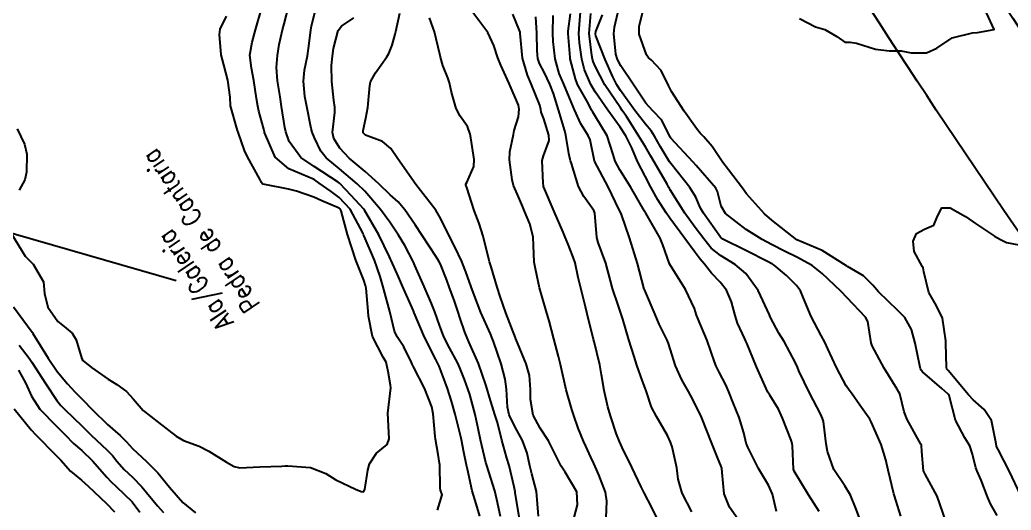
# Model space of a CAD drawing. Header units: metres. Extents: x 298520 to 308411, y 7433745 to 7450750.
# Drawn here: x 301893 to 301970.9, y 7442008.5 to 7442047 of the extents above; entities that cross this region are included whole.
import ezdxf

# ---------------------------------------------------------------- set-up
doc = ezdxf.new("R2010")
doc.units = ezdxf.units.M
doc.header["$LTSCALE"] = 10
doc.linetypes.add('CONTINUO', pattern=[0])
for name, color, linetype in [('Curvas de Nivel 1m', 11, 'Continuous'), ('Curvas de Nivel 5m', 15, 'Continuous'), ('TEXTO', 45, 'Continuous'), ('Vias Primárias', 230, 'Continuous')]:
    doc.layers.add(name, color=color, linetype=linetype)
doc.styles.add('ROMANS', font='romans', dxfattribs={"height": 0.2})

msp = doc.modelspace()

# ---------------------------------------------------------------- linework, layer by layer
at = {"layer": 'Curvas de Nivel 1m', "flags": 128}
for points, elevation in [([(301925.799, 7442008.496), (301926.167, 7442009.705), (301926.056, 7442010.057), (301926.012, 7442010.244), (301925.979, 7442012.058), (301925.969, 7442012.183), (301925.851, 7442012.878), (301925.657, 7442014.062), (301925.636, 7442014.293), (301925.473, 7442016.064), (301925.351, 7442016.613), (301924.788, 7442018.071), (301923.93, 7442019.76), (301923.815, 7442019.965), (301923.762, 7442020.083), (301923.174, 7442021.311), (301922.651, 7442022.1), (301922.425, 7442022.56), (301922.054, 7442024.109), (301921.987, 7442024.377), (301921.506, 7442026.115), (301921.302, 7442026.835), (301920.854, 7442028.122), (301920.052, 7442030.022), (301920.004, 7442030.13), (301919.973, 7442030.212), (301918.937, 7442032.141), (301918.092, 7442033.063), (301917.447, 7442033.51), (301916.521, 7442034.174), (301916.107, 7442034.455), (301915.623, 7442034.672), (301914.119, 7442035.301), (301913.056, 7442036.211), (301912.222, 7442038.15), (301912.204, 7442038.219), (301912.155, 7442038.409), (301911.769, 7442039.826), (301911.683, 7442040.227), (301911.586, 7442040.825), (301911.381, 7442042.232), (301911.188, 7442043.211), (301911.064, 7442044.237), (301911.235, 7442045.238), (301911.499, 7442046.231), (301911.993, 7442047.947)], 717), ([(301929.132, 7442008.017), (301928.836, 7442008.992), (301928.531, 7442010.023), (301928.158, 7442011.708), (301928.091, 7442012.028), (301927.854, 7442013.176), (301927.71, 7442013.881), (301927.686, 7442014.033), (301927.645, 7442014.254), (301927.19, 7442016.041), (301926.906, 7442017.048), (301926.602, 7442018.05), (301926.419, 7442018.553), (301925.93, 7442019.795), (301925.813, 7442020.061), (301925.679, 7442020.32), (301924.785, 7442022.072), (301923.982, 7442023.985), (301923.954, 7442024.051), (301923.944, 7442024.081), (301923.915, 7442024.15), (301923.046, 7442026.095), (301922.734, 7442026.814), (301922.166, 7442028.108), (301922.123, 7442028.198), (301922.036, 7442028.38), (301921.205, 7442030.118), (301920.082, 7442032.059), (301920.027, 7442032.131), (301919.022, 7442033.212), (301918.138, 7442034.15), (301918.103, 7442034.182), (301918.001, 7442034.255), (301916.122, 7442035.482), (301915.082, 7442036.191), (301914.145, 7442037.448), (301913.893, 7442038.203), (301913.814, 7442038.546), (301913.549, 7442040.206), (301913.435, 7442040.956), (301913.244, 7442042.21), (301913.165, 7442043.259), (301913.238, 7442044.21), (301913.375, 7442045.069), (301913.623, 7442046.206), (301913.764, 7442046.699), (301914.149, 7442048.201)], 718), ([(301930.755, 7442008), (301930.475, 7442009.341), (301930.316, 7442010.005), (301929.838, 7442011.52), (301929.683, 7442012.012), (301929.617, 7442012.24), (301929.186, 7442014.017), (301928.995, 7442014.9), (301928.761, 7442016.021), (301928.344, 7442017.59), (301928.196, 7442018.027), (301927.92, 7442018.765), (301927.567, 7442019.673), (301927.398, 7442020.038), (301926.748, 7442021.251), (301926.339, 7442022.054), (301926.229, 7442022.32), (301925.973, 7442023.031), (301925.589, 7442024.064), (301925.324, 7442024.736), (301924.773, 7442026.072), (301924.029, 7442027.703), (301923.914, 7442027.964), (301923.86, 7442028.083), (301923.239, 7442029.286), (301922.752, 7442030.1), (301922.068, 7442031.111), (301921.323, 7442032.118), (301920.097, 7442033.56), (301919.508, 7442034.136), (301918.12, 7442035.296), (301917.061, 7442036.166), (301916.652, 7442036.686), (301916.149, 7442037.749), (301915.958, 7442038.182), (301915.868, 7442038.471), (301915.534, 7442040.186), (301915.387, 7442040.986), (301915.279, 7442042.189), (301915.357, 7442043.043), (301915.587, 7442044.186), (301915.675, 7442044.742), (301915.843, 7442046.184), (301915.908, 7442046.532), (301916.271, 7442047.969)], 719), ([(301933.741, 7442008.014), (301933.59, 7442009.963), (301933.22, 7442011.353), (301933.064, 7442011.972), (301932.862, 7442012.984), (301932.489, 7442013.981), (301931.879, 7442015.076), (301931.452, 7442015.994), (301931.317, 7442016.578), (301931.242, 7442017.997), (301931.123, 7442018.795), (301930.798, 7442020.001), (301930.212, 7442021.754), (301930.115, 7442022.008), (301929.966, 7442022.334), (301929.207, 7442024.018), (301928.708, 7442025.317), (301928.457, 7442026.026), (301928.025, 7442027.207), (301927.801, 7442027.804), (301927.715, 7442028.035), (301927.183, 7442029.182), (301926.721, 7442030.05), (301926.073, 7442031.387), (301925.68, 7442032.064), (301924.103, 7442034.08), (301922.694, 7442036.094), (301922.141, 7442036.908), (301921.492, 7442037.455), (301920.151, 7442037.939), (301919.977, 7442038.132), (301919.969, 7442038.318), (301920.165, 7442039.29), (301920.326, 7442040.128), (301920.487, 7442041.837), (301920.549, 7442042.125), (301920.927, 7442042.836), (301921.836, 7442044.106), (301921.98, 7442044.35), (301922.237, 7442045.009), (301922.474, 7442045.873), (301922.531, 7442046.097), (301922.841, 7442047.52)], 721), ([(301939.067, 7442007.901), (301939.112, 7442009.207), (301939, 7442009.902), (301938.483, 7442011.261), (301938.2, 7442011.915), (301938.093, 7442012.164), (301937.85, 7442012.671), (301937.459, 7442013.516), (301937.279, 7442013.919), (301936.867, 7442014.937), (301936.513, 7442015.931), (301936.367, 7442016.402), (301935.913, 7442017.94), (301935.471, 7442019.945), (301935.313, 7442020.576), (301934.94, 7442021.95), (301934.571, 7442023.36), (301934.412, 7442023.956), (301934.003, 7442025.331), (301933.831, 7442025.963), (301933.498, 7442027.438), (301933.414, 7442027.969), (301933.357, 7442029.282), (301933.325, 7442029.971), (301933.068, 7442030.975), (301932.642, 7442031.982), (301932.478, 7442032.375), (301932.096, 7442033.279), (301931.792, 7442033.993), (301931.668, 7442034.436), (301931.455, 7442035.997), (301931.489, 7442036.647), (301931.768, 7442037.994), (301931.845, 7442038.304), (301932.167, 7442039.388), (301932.233, 7442039.989), (301932.178, 7442040.297), (301931.45, 7442041.998), (301930.772, 7442043.45), (301930.548, 7442044.007), (301930.238, 7442044.992), (301929.756, 7442046.015), (301928.272, 7442047.988)], 723), ([(301952.456, 7442008.397), (301952.129, 7442009.745), (301951.824, 7442010.463), (301951.039, 7442011.758), (301950.194, 7442013.433), (301950.072, 7442013.768), (301949.875, 7442014.57), (301949.513, 7442015.776), (301949.053, 7442016.931), (301948.698, 7442017.788), (301948.457, 7442018.331), (301947.928, 7442019.329), (301947.71, 7442019.802), (301947.587, 7442020.155), (301947.007, 7442021.81), (301946.29, 7442023.507), (301946.169, 7442023.818), (301945.991, 7442024.331), (301945.3, 7442025.827), (301944.033, 7442027.84), (301943.525, 7442029.326), (301943.302, 7442029.851), (301942.295, 7442031.651), (301942.15, 7442031.869), (301942.124, 7442031.91), (301942.084, 7442031.982), (301940.971, 7442033.881), (301940.123, 7442035.221), (301939.765, 7442035.894), (301939.604, 7442036.43), (301939.134, 7442037.9), (301938.169, 7442039.495), (301938.001, 7442039.742), (301937.914, 7442039.914), (301937.635, 7442040.464), (301936.814, 7442041.931), (301936.639, 7442042.365), (301936.241, 7442043.94), (301936.225, 7442044.049), (301936.069, 7442045.942), (301936.073, 7442046.123), (301936.268, 7442047.481)], 727), ([(301955.8, 7442008.394), (301954.967, 7442009.708), (301953.841, 7442011.564), (301953.794, 7442011.721), (301953.699, 7442013.56), (301953.68, 7442013.723), (301953.588, 7442014.003), (301952.919, 7442015.735), (301952.597, 7442016.437), (301951.911, 7442017.526), (301951.77, 7442017.751), (301951.624, 7442018.045), (301950.874, 7442019.761), (301950.113, 7442021.616), (301950.044, 7442021.769), (301949.965, 7442021.949), (301949.393, 7442023.194), (301949.196, 7442023.782), (301948.918, 7442024.862), (301948.528, 7442025.785), (301948.019, 7442026.403), (301947.342, 7442027.116), (301946.798, 7442027.809), (301946.443, 7442028.22), (301946.042, 7442028.723), (301945.254, 7442029.828), (301944.077, 7442031.423), (301943.774, 7442031.845), (301943.111, 7442032.873), (301942.581, 7442033.863), (301942.116, 7442034.731), (301941.518, 7442035.876), (301941.081, 7442036.944), (301940.611, 7442037.885), (301940.16, 7442038.572), (301939.185, 7442039.9), (301938.194, 7442041.348), (301937.867, 7442041.915), (301937.36, 7442043.068), (301937.15, 7442043.926), (301936.979, 7442045.192), (301936.921, 7442045.93), (301936.96, 7442046.63), (301937.068, 7442047.928)], 728), ([(301959.052, 7442007.661), (301958.704, 7442008.569), (301958.257, 7442009.673), (301957.824, 7442010.404), (301956.961, 7442011.689), (301956.456, 7442013.095), (301956.34, 7442013.695), (301956.128, 7442015.459), (301956.071, 7442015.698), (301955.896, 7442016.055), (301955.03, 7442017.709), (301954.201, 7442019.447), (301954.09, 7442019.718), (301953.938, 7442020.074), (301953.038, 7442021.734), (301952.629, 7442022.4), (301951.982, 7442023.624), (301951.928, 7442023.751), (301951.901, 7442023.834), (301951.009, 7442025.76), (301950.026, 7442027.081), (301949.202, 7442027.778), (301948.04, 7442028.503), (301947.319, 7442029.074), (301946.725, 7442029.81), (301946.066, 7442030.703), (301945.247, 7442031.828), (301944.101, 7442033.649), (301944.03, 7442033.769), (301943.988, 7442033.842), (301943.852, 7442034.098), (301942.843, 7442035.859), (301942.575, 7442036.302), (301942.144, 7442037.027), (301941.637, 7442037.875), (301940.652, 7442039.401), (301940.32, 7442039.889), (301940.176, 7442040.093), (301938.968, 7442041.902), (301938.217, 7442043.307), (301938.036, 7442043.728), (301937.988, 7442043.914), (301937.935, 7442044.207), (301937.717, 7442045.918), (301937.85, 7442047.497)], 729), ([(301965.748, 7442007.626), (301965.061, 7442009.588), (301964.122, 7442011.314), (301963.997, 7442011.598), (301963.858, 7442013.106), (301963.836, 7442013.574), (301963.831, 7442013.6), (301963.784, 7442013.682), (301962.715, 7442015.618), (301962.489, 7442016.211), (301962.124, 7442017.627), (301962.061, 7442017.774), (301961.917, 7442018.003), (301960.901, 7442019.64), (301959.959, 7442021.414), (301959.879, 7442021.651), (301959.625, 7442023.301), (301959.448, 7442023.658), (301958.005, 7442025.185), (301957.495, 7442025.685), (301956.027, 7442027.09), (301955.239, 7442027.708), (301954.039, 7442028.377), (301953.117, 7442028.807), (301952.049, 7442029.349), (301951.321, 7442029.757), (301950.064, 7442030.539), (301948.435, 7442031.786), (301948.089, 7442032.374), (301947.82, 7442033.514), (301947.675, 7442033.796), (301946.129, 7442035.562), (301945.896, 7442035.822), (301944.152, 7442037.699), (301944.092, 7442037.78), (301944.064, 7442037.841), (301943.434, 7442039.119), (301942.738, 7442039.862), (301942.182, 7442040.459), (301941.237, 7442041.88), (301940.218, 7442043.38), (301939.945, 7442043.893), (301939.808, 7442044.316), (301939.653, 7442045.896), (301939.729, 7442046.425), (301940.046, 7442047.892)], 731), ([(301969.798, 7442008.07), (301969.255, 7442008.986), (301969.018, 7442009.542), (301968.537, 7442010.845), (301968.212, 7442011.554), (301968.113, 7442011.823), (301967.856, 7442012.904), (301967.628, 7442013.562), (301967.256, 7442014.182), (301966.52, 7442015.574), (301966.001, 7442017.49), (301965.958, 7442017.58), (301965.913, 7442017.631), (301965.441, 7442018.061), (301963.93, 7442019.35), (301963.814, 7442019.484), (301963.762, 7442019.603), (301963.699, 7442019.841), (301963.337, 7442021.609), (301963.053, 7442022.693), (301962.532, 7442023.622), (301961.991, 7442024.19), (301960.462, 7442025.646), (301960.018, 7442026.166), (301959.273, 7442026.909), (301958.032, 7442027.628), (301957.947, 7442027.681), (301956.045, 7442028.891), (301954.053, 7442029.72), (301952.076, 7442031.281), (301951.494, 7442031.756), (301950.099, 7442033.34), (301949.782, 7442033.773), (301948.672, 7442035.237), (301948.241, 7442035.789), (301948.135, 7442035.96), (301947.394, 7442037.05), (301946.74, 7442037.811), (301946.454, 7442038.114), (301946.159, 7442038.46), (301945.179, 7442039.83), (301944.196, 7442041.372), (301943.95, 7442041.844), (301943.386, 7442043.024), (301942.603, 7442043.864), (301942.382, 7442044.026), (301942.229, 7442044.255), (301941.643, 7442045.876), (301941.663, 7442046.472), (301941.984, 7442047.873)], 732), ([(301954.264, 7442047.117), (301955.519, 7442046.442), (301956.251, 7442046.232), (301957.175, 7442045.686), (301957.823, 7442045.261), (301958.239, 7442045.239), (301958.732, 7442045.171), (301960.233, 7442044.706), (301961.309, 7442044.563), (301962.232, 7442044.568), (301963.034, 7442044.421), (301964.231, 7442044.407), (301965.053, 7442044.774), (301966.243, 7442045.58), (301967.834, 7442045.98), (301968.249, 7442045.997), (301969.549, 7442046.245), (301968.946, 7442047.55)], 732), ([(301892.325, 7442030.192), (301893.408, 7442028.446), (301894.027, 7442027.82), (301894.839, 7442026.432), (301894.918, 7442025.512), (301895.186, 7442024.428), (301895.972, 7442023.316), (301896.464, 7442022.908), (301897.091, 7442022.403), (301897.42, 7442021.861), (301897.848, 7442020.391), (301897.941, 7442020.239), (301898.622, 7442019.694), (301899.919, 7442018.782), (301900.607, 7442018.36), (301901.378, 7442017.818), (301901.902, 7442017.232), (301902.692, 7442016.332), (301903.879, 7442015.369), (301905.279, 7442014.306), (301905.86, 7442013.976), (301907.086, 7442013.512), (301907.851, 7442013.122), (301909.224, 7442012.256), (301909.84, 7442011.934), (301910.274, 7442011.811), (301911.84, 7442011.91), (301913.589, 7442011.952), (301913.841, 7442011.966), (301914.054, 7442011.984), (301915.839, 7442011.838), (301917.037, 7442011.364), (301917.83, 7442010.876), (301919.355, 7442010.135), (301919.821, 7442009.969), (301920.004, 7442009.944), (301920.085, 7442010.127), (301920.323, 7442011.64), (301920.473, 7442012.124), (301921.005, 7442012.965), (301921.858, 7442013.647), (301922.021, 7442014.108), (301921.893, 7442016.11), (301922.142, 7442018.107), (301922.121, 7442018.313), (301921.932, 7442019.38), (301921.774, 7442020.112), (301921.543, 7442020.518), (301920.709, 7442022.123), (301920.375, 7442023.73), (301920.349, 7442024.126), (301920.197, 7442025.941), (301920.161, 7442026.129), (301920.017, 7442026.569), (301919.389, 7442028.136), (301919.079, 7442029.103), (301918.748, 7442030.143), (301918.229, 7442032.001), (301918.16, 7442032.149), (301918.084, 7442032.215), (301916.714, 7442032.796), (301916.092, 7442033.086), (301914.733, 7442033.557), (301914.098, 7442033.694), (301912.237, 7442034.084), (301912.102, 7442034.105), (301912.023, 7442034.142), (301911.977, 7442034.222), (301911.838, 7442034.493), (301910.87, 7442036.239), (301910.649, 7442036.754), (301910.152, 7442038.171), (301910.114, 7442038.25), (301910.085, 7442038.32), (301909.552, 7442040.256), (301909.515, 7442040.925), (301909.341, 7442042.259), (301909.007, 7442043.47), (301908.813, 7442044.264), (301908.668, 7442045.844), (301908.739, 7442046.265), (301909.222, 7442047.302)], 716), ([(301936.537, 7442007.933), (301936.81, 7442008.928), (301936.766, 7442009.931), (301935.838, 7442011.484), (301935.522, 7442011.943), (301935.213, 7442012.582), (301934.522, 7442013.953), (301933.878, 7442014.935), (301933.336, 7442015.968), (301933.119, 7442017.186), (301933.114, 7442017.972), (301933.024, 7442019.074), (301932.776, 7442019.977), (301931.962, 7442021.941), (301931.943, 7442021.99), (301931.928, 7442022.026), (301931.174, 7442023.998), (301930.722, 7442025.282), (301930.503, 7442026.005), (301930.029, 7442027.607), (301929.898, 7442028.011), (301929.84, 7442028.206), (301929.407, 7442030.016), (301929.08, 7442031.008), (301928.701, 7442032.024), (301928.101, 7442033.836), (301928.048, 7442033.977), (301928.03, 7442034.031), (301928.029, 7442034.106), (301928.106, 7442034.231), (301928.666, 7442035.484), (301928.688, 7442036.024), (301928.434, 7442037.743), (301928.383, 7442038.028), (301928.159, 7442038.615), (301927.576, 7442039.448), (301927.275, 7442040.043), (301926.917, 7442041.324), (301926.751, 7442042.052), (301926.615, 7442042.462), (301926.216, 7442043.405), (301926.036, 7442044.062), (301925.986, 7442044.303), (301925.568, 7442046.067), (301925.183, 7442047.152)], 722), ([(301943.065, 7442007.851), (301942.643, 7442008.699), (301942.045, 7442009.867), (301941.82, 7442010.34), (301941.089, 7442011.878), (301940.32, 7442013.423), (301940.101, 7442013.888), (301939.872, 7442014.472), (301939.394, 7442015.895), (301939.197, 7442016.6), (301938.906, 7442017.9), (301938.698, 7442019.129), (301938.559, 7442019.904), (301938.12, 7442021.749), (301938.078, 7442021.909), (301937.967, 7442022.332), (301937.648, 7442023.583), (301937.571, 7442023.916), (301937.448, 7442024.461), (301937.068, 7442025.924), (301936.862, 7442026.768), (301936.619, 7442027.931), (301936.478, 7442028.375), (301936.048, 7442029.44), (301935.84, 7442029.942), (301935.679, 7442030.324), (301934.977, 7442031.951), (301934.142, 7442033.921), (301934.132, 7442033.96), (301934.106, 7442034.19), (301934.045, 7442035.961), (301934.137, 7442036.327), (301934.572, 7442037.532), (301934.552, 7442037.956), (301934.166, 7442039.218), (301933.963, 7442039.755), (301933.919, 7442039.964), (301933.836, 7442040.307), (301933.175, 7442041.975), (301932.876, 7442042.647), (301932.477, 7442043.986), (301932.305, 7442045.936), (301932.304, 7442045.989), (301932.299, 7442046.035), (301932.255, 7442046.173), (301931.723, 7442047.444)], 724), ([(301949.436, 7442007.775), (301948.759, 7442008.743), (301948.329, 7442009.792), (301948.173, 7442011.46), (301948.138, 7442011.796), (301948.062, 7442012.014), (301947.85, 7442012.499), (301947.333, 7442013.805), (301947.007, 7442014.678), (301946.556, 7442015.813), (301945.906, 7442017.139), (301945.519, 7442017.824), (301945.011, 7442018.74), (301944.514, 7442019.834), (301943.959, 7442021.595), (301943.86, 7442021.842), (301943.23, 7442023.106), (301942.919, 7442023.856), (301942.067, 7442025.814), (301942.043, 7442025.87), (301942.034, 7442025.891), (301942.014, 7442025.964), (301941.514, 7442027.875), (301941.297, 7442028.62), (301940.897, 7442029.882), (301940.264, 7442031.705), (301940.181, 7442031.889), (301940.085, 7442032.095), (301939.213, 7442033.899), (301938.133, 7442035.91), (301937.804, 7442037.57), (301937.643, 7442037.918), (301937.076, 7442038.841), (301936.582, 7442039.934), (301936.187, 7442040.888), (301935.725, 7442041.945), (301935.381, 7442042.779), (301935.043, 7442043.952), (301934.89, 7442045.307), (301934.867, 7442045.954), (301934.885, 7442047.336)], 726), ([(301892.771, 7442038.454), (301893.347, 7442037.242), (301893.529, 7442036.446), (301893.511, 7442035.047), (301893.387, 7442034.447), (301892.931, 7442033.615)], 716), ([(301971.629, 7442009.698), (301970.761, 7442011.521), (301969.86, 7442013.259), (301969.771, 7442013.44), (301969.737, 7442013.532), (301969.694, 7442013.704), (301969.329, 7442015.538), (301968.753, 7442016.399), (301967.909, 7442017.156), (301967.533, 7442017.564), (301965.932, 7442019.458), (301965.84, 7442019.581), (301965.797, 7442019.72), (301965.752, 7442021.582), (301965.752, 7442021.796), (301965.495, 7442023.585), (301965.031, 7442024.556), (301964.406, 7442025.596), (301964.029, 7442027.212), (301963.962, 7442027.531), (301963.93, 7442027.602), (301963.253, 7442028.82), (301963.185, 7442029.613), (301963.455, 7442030.216), (301964.067, 7442030.555), (301964.796, 7442030.869), (301965.102, 7442031.59), (301965.426, 7442032.25), (301966.09, 7442032.25), (301967.292, 7442031.568), (301968.075, 7442031.004), (301969.571, 7442030.027), (301970.056, 7442029.75), (301970.53, 7442029.525), (301972.05, 7442029.217)], 733), ([(301892.492, 7442024.455), (301893.963, 7442022.476), (301893.984, 7442022.44), (301894.022, 7442022.38), (301895.225, 7442020.427), (301895.928, 7442019.399), (301896.729, 7442018.408), (301897.298, 7442017.79), (301897.901, 7442017.189), (301898.709, 7442016.382), (301899.876, 7442015.218), (301900.868, 7442014.355), (301901.382, 7442013.871), (301901.853, 7442013.349), (301902.937, 7442012.329), (301903.834, 7442011.438), (301904.74, 7442010.311), (301905.805, 7442009.106), (301906.802, 7442008.285)], 717), ([(301892.938, 7442021.465), (301893.723, 7442020.442), (301893.938, 7442020.132), (301895.03, 7442018.429), (301895.9, 7442017.104), (301896.206, 7442016.725), (301896.521, 7442016.411), (301897.874, 7442015.103), (301898.6, 7442014.383), (301899.851, 7442013.198), (301900.273, 7442012.79), (301900.61, 7442012.358), (301901.176, 7442011.689), (301901.83, 7442011.084), (301902.584, 7442010.332), (301903.801, 7442008.833), (301904.288, 7442008.315)], 718), ([(301892.889, 7442019.49), (301893.448, 7442018.445), (301893.903, 7442017.451), (301894.56, 7442016.433), (301895.873, 7442015.084), (301896.545, 7442014.41), (301897.2, 7442013.744), (301897.851, 7442013.188), (301898.708, 7442012.381), (301899.83, 7442011.089), (301900.174, 7442010.712), (301900.553, 7442010.359), (301901.805, 7442009.141), (301902.423, 7442008.341)], 719)]:
    msp.add_lwpolyline(points, dxfattribs=dict(at, elevation=elevation))
at = {"layer": 'Curvas de Nivel 5m', "flags": 128}
for points, elevation in [([(301932.235, 7442007.983), (301931.921, 7442009.889), (301931.905, 7442009.989), (301931.892, 7442010.057), (301931.826, 7442010.331), (301931.429, 7442011.994), (301931.256, 7442012.588), (301930.858, 7442014), (301930.515, 7442015.373), (301930.323, 7442016.006), (301929.907, 7442017.368), (301929.698, 7442018.012), (301929.594, 7442018.335), (301929.019, 7442020.019), (301928.268, 7442021.717), (301928.13, 7442022.028), (301927.967, 7442022.472), (301927.572, 7442023.629), (301927.437, 7442024.038), (301927.133, 7442024.906), (301926.722, 7442026.049), (301926.53, 7442026.564), (301926.031, 7442027.82), (301925.918, 7442028.061), (301925.716, 7442028.383), (301924.612, 7442030.074), (301924.065, 7442030.899), (301923.245, 7442032.093), (301922.706, 7442032.718), (301922.094, 7442033.267), (301921.187, 7442034.119), (301920.117, 7442035.086), (301918.874, 7442036.143), (301918.141, 7442036.934), (301917.666, 7442037.675), (301917.558, 7442038.159), (301917.741, 7442039.729), (301917.746, 7442040.156), (301917.67, 7442040.669), (301917.499, 7442042.161), (301917.476, 7442043.422), (301917.546, 7442044.16), (301917.642, 7442044.749), (301918.013, 7442046.154), (301918.256, 7442046.505), (301919.238, 7442047.165)], 720), ([(301945.798, 7442008.362), (301945.021, 7442009.828), (301944.724, 7442010.937), (301944.617, 7442011.832), (301944.237, 7442013.458), (301944.11, 7442013.838), (301943.871, 7442014.348), (301943.004, 7442015.853), (301942.634, 7442016.593), (301942.202, 7442017.866), (301942.13, 7442018.082), (301941.92, 7442018.62), (301941.482, 7442019.875), (301941.258, 7442020.562), (301940.847, 7442021.881), (301940.369, 7442023.496), (301940.248, 7442023.887), (301939.993, 7442024.594), (301939.56, 7442025.895), (301939.398, 7442026.517), (301939.044, 7442027.9), (301938.434, 7442029.521), (301938.325, 7442029.907), (301938.158, 7442031.833), (301938.142, 7442031.909), (301938.084, 7442032.029), (301937.308, 7442033.135), (301936.891, 7442033.928), (301936.349, 7442035.717), (301936.258, 7442035.938), (301936.226, 7442036.031), (301936.138, 7442036.494), (301935.894, 7442037.943), (301935.812, 7442038.288), (301935.325, 7442039.948), (301934.919, 7442041.226), (301934.633, 7442041.956), (301934.212, 7442042.84), (301933.822, 7442043.569), (301933.687, 7442043.968), (301933.633, 7442044.568), (301933.606, 7442045.97), (301933.533, 7442047.238)], 725), ([(301962.21, 7442008.037), (301961.81, 7442009.288), (301961.71, 7442009.631), (301961.662, 7442009.785), (301961.214, 7442011.636), (301961.033, 7442012.456), (301960.664, 7442013.642), (301959.89, 7442015.443), (301959.77, 7442015.652), (301958.989, 7442016.749), (301958.336, 7442017.674), (301958.152, 7442017.913), (301957.919, 7442018.26), (301957.168, 7442019.688), (301956.49, 7442021.159), (301956.249, 7442021.697), (301955.968, 7442022.215), (301955.158, 7442023.708), (301954.58, 7442025.139), (301954.331, 7442025.717), (301954.017, 7442026.138), (301953.224, 7442026.931), (301952.274, 7442027.746), (301952.115, 7442027.83), (301952.034, 7442027.869), (301951.795, 7442027.992), (301950.044, 7442028.886), (301948.234, 7442029.788), (301948.055, 7442029.939), (301946.706, 7442031.811), (301946.486, 7442032.213), (301946.095, 7442033.071), (301945.623, 7442033.825), (301944.131, 7442035.722), (301944.049, 7442035.841), (301943.331, 7442037.038), (301942.869, 7442037.859), (301942.59, 7442038.296), (301942.162, 7442038.8), (301941.32, 7442039.879), (301940.196, 7442041.446), (301939.904, 7442041.893), (301939.579, 7442042.526), (301938.975, 7442043.902), (301938.251, 7442045.756), (301938.229, 7442045.91), (301938.255, 7442046.085), (301938.77, 7442047.403)], 730), ([(301892.545, 7442016.453), (301893.868, 7442014.803), (301894.223, 7442014.436), (301895.847, 7442012.784), (301896.031, 7442012.603), (301896.219, 7442012.414), (301896.978, 7442011.547), (301897.828, 7442010.854), (301898.364, 7442010.385), (301899.803, 7442009.024), (301900.424, 7442008.364)], 720)]:
    msp.add_lwpolyline(points, dxfattribs=dict(at, elevation=elevation))
at = {"layer": 'TEXTO', "linetype": 'CONTINUO'}
msp.add_polyline3d([(301877.264, 7442034.593, 0), (301905.284, 7442026.544, 0)], dxfattribs=at)
at = {"layer": 'Vias Primárias', "elevation": 700.813}
msp.add_lwpolyline([(301903.379, 7442217.54, 0.009889), (301906.945, 7442201.376, -0.007906), (301910.084, 7442187.413, 0.010383), (301916.86, 7442157.954, 0.008664), (301922.27, 7442137.953, 0.041753), (301923.932, 7442133.603, -0.010551), (301930.254, 7442119.721, 0.022157), (301938.51, 7442102.651, 0.002121), (301947.273, 7442086.575, 0.010828), (301960.305, 7442064.073, 0.018399), (301983.867, 7442028.376, -0.009823), (302002.03, 7442001.859), (302018.096, 7441978.398), (302024.691, 7441968.751), (302031.058, 7441958.887)], format="xyb", dxfattribs=at)
at = {"layer": 'Vias Primárias'}
msp.add_lwpolyline([(302017.648, 7441964.47), (302011.078, 7441973.318), (301994.584, 7441996.802, 0.009866), (301976.543, 7442023.145, -0.018399), (301952.616, 7442059.395, -0.010828), (301939.389, 7442082.234, -0.002121), (301930.59, 7442098.377, -0.022157), (301921.986, 7442116.165, 0.010551), (301915.822, 7442129.701, -0.041753), (301913.624, 7442135.453, -0.008664), (301908.133, 7442155.755, -0.010383), (301901.273, 7442185.579, 0.007906), (301898.197, 7442199.263, -0.009889), (301894.554, 7442215.775, -0.040123)], format="xyb", dxfattribs=at)

# ---------------------------------------------------------------- texts
at = {"layer": 'TEXTO', "style": 'ROMANS', "width": 0.8}
for s, p in [('Pedra de Cantaria', (301911.941, 7442024.65)), ('Ala/Galeria', (301909.843, 7442023.276))]:
    msp.add_text(s, height=1.5, rotation=123.76821, dxfattribs=at).set_placement(p)

doc.saveas('drawing.dxf')
